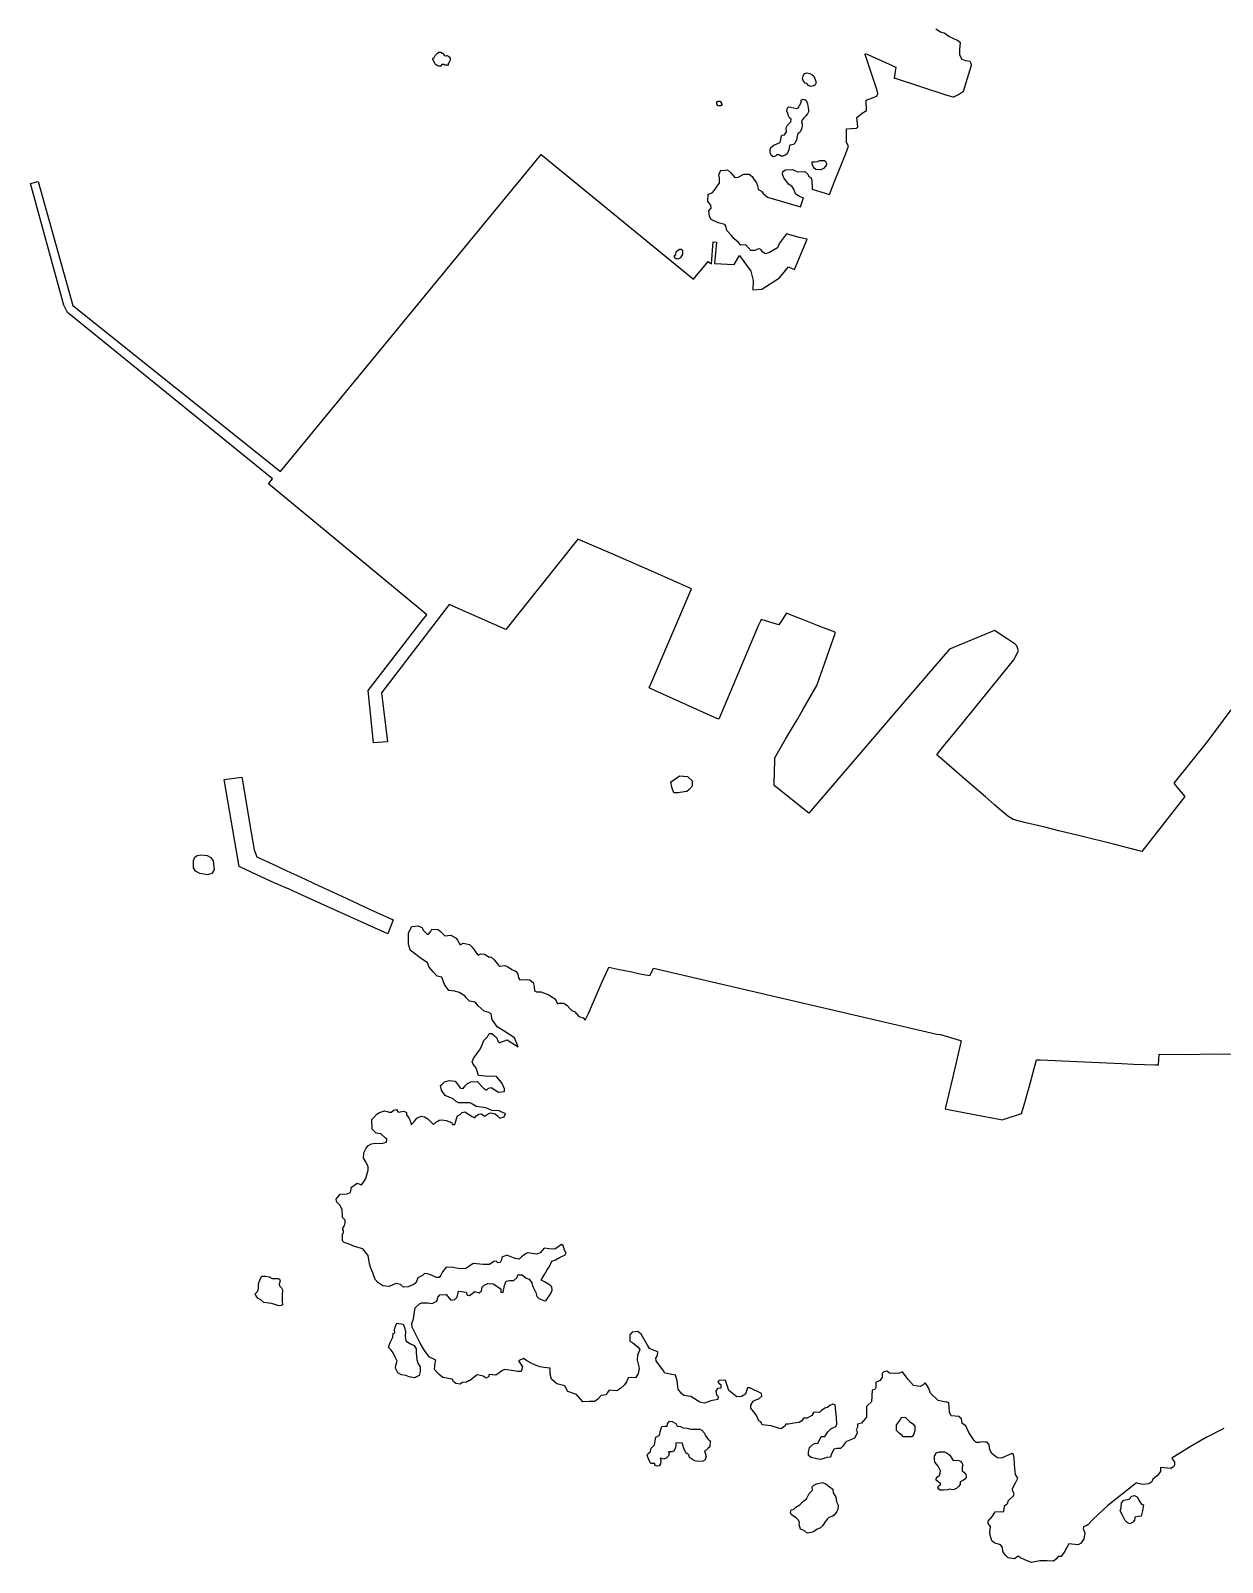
# Model space of a CAD drawing. Header units: inches. Extents: x -62624 to 51363, y -122611 to -15713.
# Drawn here: x -20568 to -19091, y -96774 to -94875 of the extents above; entities that cross this region are included whole.
import ezdxf

# ---------------------------------------------------------------- set-up
doc = ezdxf.new("R2010")
doc.units = ezdxf.units.IN
doc.header["$MEASUREMENT"] = 0

msp = doc.modelspace()

# ---------------------------------------------------------------- linework, layer by layer
for points in [[(-19080, -95717.3), (-19108.6, -95755.5), (-19150.7, -95808.1), (-19146.2, -95813.7), (-19137.2, -95824.6), (-19190.3, -95892.9), (-19225.7, -95883.7), (-19267.4, -95873.5), (-19293.2, -95867), (-19310.6, -95862.7), (-19334.4, -95857), (-19349.9, -95853.2), (-19356.5, -95848.9), (-19367, -95840.1), (-19373.3, -95834.7), (-19384.4, -95825), (-19410.1, -95802.9), (-19435.6, -95780.8), (-19444.6, -95773), (-19442.6, -95770), (-19434.1, -95759.6), (-19414.5, -95735.6), (-19363.2, -95672.7), (-19349.2, -95655.4), (-19343.3, -95644), (-19345.3, -95637.9), (-19347.7, -95635.6), (-19353.6, -95631.7), (-19358.8, -95628.4), (-19373, -95618.8), (-19429, -95642.1), (-19457.3, -95675), (-19603.5, -95845.4), (-19646.2, -95811), (-19646.3, -95807.6), (-19645.3, -95780), (-19645.3, -95776.6), (-19640.4, -95768.1), (-19632.1, -95753.7), (-19621.1, -95734.9), (-19617.9, -95729.6), (-19610.3, -95716.4), (-19593.4, -95687.2), (-19570.7, -95622.7), (-19570.5, -95621.1), (-19577.4, -95618.4), (-19585, -95615.6), (-19592.5, -95612.5), (-19611.1, -95605.4), (-19619.7, -95602.1), (-19631.1, -95597.3), (-19640.6, -95612), (-19656.9, -95606.9), (-19662.4, -95605.1), (-19663, -95606.4), (-19665.9, -95612.9), (-19714.7, -95728.9), (-19717.3, -95728.1), (-19792.4, -95694.1), (-19799.6, -95690.9), (-19801.1, -95690.1), (-19748.6, -95567.2), (-19793.3, -95547.5), (-19846.3, -95524.2), (-19889.6, -95505.7), (-19979.1, -95617.5), (-20049.2, -95586.8), (-20132.9, -95696.1), (-20125.7, -95756.7), (-20143.1, -95758.2), (-20149.5, -95693.2), (-20082.7, -95606.5), (-20076.7, -95599.3), (-20106.1, -95574.9), (-20273.1, -95436.9), (-20268.2, -95431.1), (-20522.2, -95224.7), (-20527, -95215.8), (-20568, -95064.8), (-20558.6, -95062.3), (-20515.5, -95216.3), (-20258.1, -95421.8), (-19935.1, -95029), (-19746.3, -95183.6), (-19728.2, -95161.4), (-19724, -95164.3), (-19721.7, -95137.2), (-19717.7, -95137.6), (-19720.3, -95163.9), (-19695.7, -95165.3), (-19689.2, -95154.3), (-19675.3, -95173.7), (-19672.1, -95185), (-19672.8, -95196.5), (-19661.7, -95195.9), (-19639.8, -95181.7), (-19628.6, -95168.3), (-19621.2, -95171.4), (-19605.5, -95133.7), (-19615.3, -95131.8), (-19630.8, -95127.3), (-19639.6, -95139), (-19642.2, -95144.7), (-19652.2, -95150.3), (-19657.1, -95152), (-19660.2, -95150.1), (-19662.8, -95146.5), (-19665, -95145.9), (-19666.8, -95146.3), (-19669.7, -95148.1), (-19675.1, -95148.1), (-19681.2, -95141.1), (-19687.6, -95141.3), (-19690.6, -95138), (-19696.1, -95133.1), (-19699.2, -95129.3), (-19705, -95123), (-19706.2, -95117.7), (-19707.4, -95115.6), (-19715.7, -95113.6), (-19724.5, -95109.7), (-19726.6, -95105.9), (-19727.1, -95098.6), (-19724.5, -95095.6), (-19724.8, -95091.8), (-19728.4, -95087.1), (-19728.1, -95078.3), (-19723.2, -95076.3), (-19720.1, -95073), (-19717, -95068.4), (-19713.9, -95064.7), (-19714, -95057.6), (-19714.8, -95055.7), (-19714.4, -95052.8), (-19712.3, -95048.4), (-19710.2, -95048.6), (-19704.1, -95048), (-19700.3, -95051.2), (-19694.9, -95057.3), (-19691, -95057), (-19683.7, -95053.5), (-19677.2, -95053.3), (-19673.4, -95056.3), (-19671.1, -95060.4), (-19668.5, -95063.4), (-19666.9, -95067.2), (-19665.9, -95072.2), (-19662, -95074.6), (-19659.7, -95077.2), (-19654.5, -95081.9), (-19613.7, -95093.7), (-19609.9, -95082.8), (-19612.1, -95082.2), (-19615.8, -95080.7), (-19619.7, -95077.7), (-19621.8, -95072.1), (-19624.3, -95068.3), (-19628.3, -95065.7), (-19631.4, -95061.7), (-19634.4, -95058), (-19636, -95053.4), (-19635.6, -95050), (-19632.1, -95047.9), (-19623.5, -95047.7), (-19620.7, -95049), (-19617.7, -95050.3), (-19608.4, -95050), (-19604.5, -95053.4), (-19603.5, -95056.1), (-19600.7, -95057.4), (-19599.5, -95060.7), (-19599, -95071.9), (-19577.6, -95078.5), (-19571.3, -95062.3), (-19557.3, -95027.6), (-19554.3, -95018.6), (-19556.7, -95014), (-19556.4, -94997.2), (-19544.2, -94996.5), (-19542.4, -94994.7), (-19543.7, -94983.1), (-19537.1, -94977.8), (-19531.8, -94974.3), (-19532.1, -94961.7), (-19518.8, -94956.7), (-19517.6, -94953.5), (-19518.5, -94949.5), (-19533.4, -94904.9), (-19533.1, -94903.8), (-19525.8, -94907), (-19495.5, -94920.7), (-19497.4, -94934.4), (-19496.2, -94934.5), (-19432.1, -94955.4), (-19424.8, -94957.6), (-19423.4, -94957.5), (-19417.7, -94954.5), (-19411.4, -94950.4), (-19401.6, -94918.1), (-19402.2, -94916.2), (-19403.4, -94913.8), (-19409.2, -94913.1), (-19413.3, -94911.3), (-19416, -94905.9), (-19416, -94898.3), (-19415.2, -94890.4), (-19419.1, -94887.7), (-19429.6, -94882.9), (-19435.7, -94878.8), (-19440.1, -94877.5), (-19445.9, -94873.7)], [(-20069.5, -94911.2), (-20069.4, -94910.1), (-20067.6, -94908.7), (-20066.6, -94906.4), (-20064.1, -94904), (-20062.1, -94902.2), (-20059.1, -94902.1), (-20058.7, -94903.2), (-20056.6, -94903.5), (-20055.6, -94905.3), (-20053.8, -94906.7), (-20051.2, -94906.2), (-20049.3, -94907.8), (-20047.8, -94909.5), (-20047.8, -94912.1), (-20049, -94914.6), (-20050.3, -94916.2), (-20050.5, -94918.5), (-20051.8, -94918.3), (-20054.7, -94918.2), (-20055.9, -94917.6), (-20058.1, -94917.6), (-20059.5, -94919.4), (-20062.4, -94919.3), (-20064, -94918.7), (-20066.1, -94917.3), (-20067.4, -94914.8), (-20069.5, -94911.2)], [(-19611, -94935.2), (-19610.5, -94931.7), (-19608.9, -94928.9), (-19606.3, -94927.7), (-19602.1, -94928.4), (-19599.1, -94930.3), (-19597, -94931.7), (-19595.6, -94936.2), (-19594.1, -94940.2), (-19595.6, -94942.8), (-19597.3, -94943.7), (-19601.1, -94944.8), (-19603.6, -94943.5), (-19605.6, -94940.9), (-19608, -94940.5), (-19609.9, -94938), (-19611, -94935.2)], [(-19717.4, -94966.7), (-19717.3, -94963.3), (-19716.1, -94963.3), (-19716.1, -94962.7), (-19713.2, -94962.7), (-19713.1, -94963.3), (-19712.4, -94963.4), (-19712.4, -94964.6), (-19711.8, -94964.6), (-19711.9, -94965.9), (-19711.2, -94965.7), (-19711.1, -94968.3), (-19712.4, -94968.3), (-19712.3, -94968.8), (-19716.1, -94968.8), (-19716.1, -94968.3), (-19716.7, -94968.2), (-19716.8, -94967), (-19717.4, -94966.7)], [(-19651.4, -95023.3), (-19650.6, -95020.5), (-19646.8, -95017.2), (-19643.7, -95016.3), (-19639, -95013.9), (-19637.9, -95010.2), (-19637, -95006), (-19636.2, -95004.9), (-19633.5, -95004.5), (-19631.9, -95002.3), (-19631.1, -95001.4), (-19631.2, -94996.1), (-19629.9, -94992.7), (-19625.5, -94988.5), (-19625, -94985.1), (-19627.3, -94983.6), (-19628, -94982), (-19628.9, -94980.2), (-19629.4, -94977.2), (-19630.4, -94976.1), (-19630.3, -94972.3), (-19629.1, -94969.7), (-19625.7, -94970.4), (-19621.8, -94971.3), (-19618.3, -94972.1), (-19616.4, -94971), (-19614.8, -94968.3), (-19612.9, -94964.6), (-19612.7, -94961.5), (-19610.9, -94960.2), (-19608.1, -94960.7), (-19606.7, -94962.2), (-19605, -94966.3), (-19603.7, -94973.6), (-19603.6, -94976.3), (-19605.1, -94978.6), (-19607.3, -94981.5), (-19609.3, -94983.7), (-19612, -94987), (-19612.2, -94989.8), (-19611.4, -94990.2), (-19611.7, -94994), (-19612.1, -94996.1), (-19613.7, -95000.3), (-19614.8, -95001.7), (-19617.1, -95003.2), (-19617.9, -95006.3), (-19618.7, -95010.6), (-19620.2, -95014.6), (-19622.1, -95016.4), (-19626.6, -95017.3), (-19627.3, -95017.9), (-19628.1, -95023), (-19630, -95028.1), (-19632.8, -95029.7), (-19635.4, -95031), (-19637.8, -95031), (-19639.9, -95029.5), (-19643, -95029.5), (-19644.5, -95031), (-19647.6, -95031.7), (-19650, -95029.7), (-19651.1, -95026.9), (-19651.4, -95023.3)], [(-19599.2, -95038), (-19596.2, -95038.2), (-19592.7, -95037.6), (-19589.6, -95036.4), (-19583.9, -95036.4), (-19581.8, -95038.4), (-19581.4, -95041.3), (-19582.6, -95043.3), (-19585.1, -95046.2), (-19588.6, -95048), (-19594.8, -95047.6), (-19596.6, -95046.1), (-19597.6, -95044.7), (-19599.1, -95040.9), (-19599.2, -95038)], [(-19769.7, -95155.9), (-19769.7, -95154.3), (-19768.2, -95153.1), (-19767.6, -95149.6), (-19766.5, -95148.2), (-19763.6, -95146.1), (-19761.7, -95146.2), (-19760, -95147.7), (-19759.7, -95149.1), (-19760, -95152.5), (-19761, -95154.5), (-19762.4, -95156.7), (-19763.7, -95158), (-19765.8, -95158.8), (-19766.4, -95158.1), (-19768.4, -95158.1), (-19769, -95157.1), (-19769.7, -95155.9)], [(-20327.9, -95803.4), (-20306.1, -95800.5), (-20305.6, -95802.7), (-20294.2, -95871.5), (-20291, -95890.7), (-20287.7, -95899.2), (-20267.9, -95908.6), (-20251.4, -95916.1), (-20245.7, -95918.7), (-20238.6, -95922.1), (-20234, -95924.1), (-20211.3, -95934.7), (-20183.1, -95947.5), (-20146.9, -95964.5), (-20118.7, -95977.5), (-20125.3, -95994.7), (-20196, -95962.8), (-20226, -95949.3), (-20247.4, -95939.6), (-20265.1, -95931.9), (-20288.5, -95921.3), (-20294.7, -95918.3), (-20309.6, -95911.2), (-20314.9, -95880.4), (-20327.9, -95803.4)], [(-19774.2, -95806.3), (-19768.6, -95802.6), (-19763.6, -95798.8), (-19758.5, -95799.3), (-19753.8, -95799.7), (-19748.1, -95805.1), (-19748.1, -95811.6), (-19751.8, -95815.7), (-19754.4, -95818.5), (-19765.5, -95820.1), (-19770.5, -95820.1), (-19773, -95813.2), (-19774.2, -95806.3)], [(-20366, -95913.1), (-20366, -95903.7), (-20364.6, -95899.8), (-20361.7, -95897.8), (-20356.9, -95896.8), (-20349.2, -95897.7), (-20344.4, -95900.2), (-20341.6, -95904.3), (-20340.3, -95915.3), (-20343.5, -95920.2), (-20348.7, -95921.7), (-20358.3, -95919.8), (-20363.8, -95917.1), (-20366, -95913.1)], [(-20054.8, -96057.5), (-20058.4, -96048.5), (-20064.2, -96047.2), (-20069.1, -96041.7), (-20074, -96036), (-20076.1, -96030.7), (-20085.1, -96024.5), (-20097.6, -96015), (-20099.5, -96007.5), (-20099.4, -95993.7), (-20095.4, -95985.8), (-20087.9, -95985), (-20083.1, -95987), (-20081.1, -95990.8), (-20076.4, -95995), (-20074.6, -95995.3), (-20072.2, -95992.4), (-20070.5, -95989), (-20062.8, -95989.2), (-20059.9, -95991.8), (-20054.6, -95997.3), (-20047, -95996.5), (-20040.3, -96000.2), (-20038.7, -96002.5), (-20036.6, -96006.3), (-20035.7, -96008.4), (-20032, -96006.5), (-20024, -96008.1), (-20020.8, -96011.4), (-20018, -96014.4), (-20015.8, -96018.4), (-20013.3, -96021.4), (-20010.2, -96019.5), (-20005.5, -96020), (-19999.5, -96023.7), (-19997.4, -96023.3), (-19993.2, -96026.9), (-19989.8, -96031.5), (-19987, -96034.7), (-19980.2, -96034.2), (-19976.8, -96035.3), (-19971.3, -96038.9), (-19966, -96041.6), (-19964, -96044.8), (-19963.2, -96049.3), (-19961.7, -96051.9), (-19951.7, -96051.4), (-19949, -96051.9), (-19946.7, -96053.8), (-19945.1, -96055), (-19943.8, -96060.2), (-19943.5, -96065.6), (-19940.8, -96066.8), (-19935.5, -96066.8), (-19925.8, -96070.5), (-19918.7, -96075), (-19916.4, -96077.9), (-19914.7, -96081.6), (-19912.8, -96080.8), (-19907, -96080.5), (-19902.8, -96083.5), (-19899.7, -96087.3), (-19897, -96089.7), (-19893.4, -96091.3), (-19888.5, -96097.1), (-19882.9, -96098.9), (-19880.4, -96101.7), (-19876.6, -96093.4), (-19867.8, -96073.3), (-19862.3, -96060.9), (-19857.7, -96050.7), (-19852, -96038), (-19851.2, -96036), (-19839.9, -96038.4), (-19822.8, -96041.9), (-19815.9, -96043.4), (-19808.1, -96045), (-19800.4, -96046.6), (-19798.5, -96042.7), (-19795.8, -96037.5), (-19444.6, -96119), (-19440.2, -96119.4), (-19415.3, -96127), (-19414.4, -96127.3), (-19425.1, -96173.7), (-19434.2, -96211.5), (-19432.6, -96211.9), (-19400.5, -96218.2), (-19365.1, -96225), (-19363.7, -96225.3), (-19339.5, -96217.4), (-19336.4, -96206.6), (-19330, -96184.7), (-19321.2, -96150.9), (-19316.3, -96150.8), (-19243.4, -96154.2), (-19215.4, -96155.5), (-19200.9, -96156.1), (-19173.7, -96157.2), (-19169.9, -96157.3), (-19169.1, -96143.9), (-19130.2, -96144.1), (-19106.5, -96143.5), (-19074.8, -96143.7)], [(-19088.8, -96607.9), (-19110.7, -96619.1), (-19131.3, -96631), (-19153.2, -96644.7), (-19151.8, -96647), (-19150, -96649.7), (-19149.8, -96652.6), (-19151.4, -96655.1), (-19154.5, -96657.2), (-19167.2, -96656.3), (-19167.3, -96661.2), (-19171.3, -96666.5), (-19176.9, -96670.6), (-19178.2, -96673.7), (-19181.7, -96676.2), (-19189.2, -96677.2), (-19195, -96676), (-19197.6, -96675.2), (-19198.3, -96676), (-19199, -96676.6), (-19232.5, -96703.4), (-19250.8, -96720.3), (-19257.5, -96727.3), (-19259.5, -96728.5), (-19262.6, -96729.3), (-19263.2, -96732.2), (-19261.3, -96737.1), (-19262.5, -96744.8), (-19266.4, -96750.4), (-19269.6, -96751.8), (-19280.9, -96750.7), (-19286, -96760), (-19290.6, -96766.3), (-19294.3, -96766.5), (-19296.1, -96769.4), (-19300.2, -96772), (-19307.7, -96771.8), (-19317.1, -96771.8), (-19327.1, -96773.7), (-19334.7, -96771), (-19341.6, -96767.5), (-19344, -96766.1), (-19348.4, -96769.3), (-19356, -96767.9), (-19360.1, -96764.2), (-19362.9, -96760.4), (-19363.2, -96754.7), (-19365.6, -96752.1), (-19373.7, -96749.6), (-19376.4, -96747.1), (-19378.5, -96740), (-19378.9, -96736.2), (-19378.1, -96729.2), (-19381, -96725.4), (-19381.1, -96722.6), (-19375.5, -96716.5), (-19372.2, -96711), (-19361.4, -96710.7), (-19360.7, -96703.7), (-19356.7, -96700.2), (-19356.4, -96697.3), (-19353.4, -96694.7), (-19349.5, -96691.2), (-19348.6, -96688.2), (-19351, -96684.8), (-19351, -96682.1), (-19347.1, -96675.3), (-19344.2, -96669.3), (-19347.2, -96664.9), (-19348.4, -96652.5), (-19348.7, -96644.3), (-19349.7, -96639.9), (-19351.8, -96638.6), (-19364.6, -96644.6), (-19369.3, -96644.2), (-19372.1, -96642.6), (-19376.3, -96638.6), (-19379, -96634.2), (-19379.6, -96628.2), (-19382.1, -96624.7), (-19384.7, -96624.7), (-19388.4, -96624.1), (-19391.8, -96625.3), (-19395.7, -96625), (-19398.4, -96622.7), (-19404.8, -96612.8), (-19408.8, -96604.4), (-19413.3, -96601.5), (-19414.1, -96595.9), (-19417.3, -96592.8), (-19426.7, -96592.2), (-19428.9, -96587.7), (-19429.6, -96576), (-19432.3, -96575.3), (-19435.6, -96574.6), (-19443.1, -96573.1), (-19452.4, -96563.8), (-19454.5, -96558.2), (-19457.4, -96553.4), (-19459.1, -96551.2), (-19461.7, -96553.5), (-19465.2, -96555.6), (-19473.5, -96554.6), (-19480.1, -96547.1), (-19487.2, -96537.7), (-19490.7, -96539.3), (-19495.9, -96539.8), (-19503.2, -96539.1), (-19506.7, -96536.7), (-19510.3, -96537.6), (-19512.2, -96539.6), (-19512.5, -96544.7), (-19515.3, -96548.2), (-19518.4, -96549.9), (-19520.4, -96550.4), (-19520.2, -96557.1), (-19521.5, -96559.5), (-19524.8, -96560.1), (-19525.7, -96574.9), (-19530.1, -96578.9), (-19531.7, -96580.5), (-19531.8, -96593.6), (-19537.9, -96601.3), (-19542.9, -96602.6), (-19542.9, -96606), (-19544.8, -96609.4), (-19542.8, -96612.9), (-19546.7, -96619.8), (-19550.4, -96621.5), (-19556.7, -96623.8), (-19558.1, -96625.6), (-19561, -96629.7), (-19564.2, -96632.5), (-19568.4, -96632.5), (-19572.5, -96633.3), (-19575.5, -96640.6), (-19576.6, -96643.2), (-19580.9, -96643.6), (-19588.6, -96646.2), (-19593.2, -96645.3), (-19600.5, -96643.6), (-19603.6, -96641.2), (-19603.7, -96637.3), (-19602.3, -96631.2), (-19597.9, -96627.4), (-19594.8, -96626.1), (-19592.2, -96626.3), (-19587.8, -96617.6), (-19583.5, -96617.7), (-19579.8, -96611.8), (-19576, -96608.1), (-19569.7, -96605.2), (-19568.5, -96602.5), (-19568.9, -96594.7), (-19570.7, -96578.3), (-19573.5, -96577.8), (-19577.2, -96579.3), (-19580.3, -96581.9), (-19583.5, -96582.6), (-19587.8, -96586), (-19590, -96587.9), (-19597.2, -96587.7), (-19599.7, -96591.8), (-19605.4, -96594.9), (-19609.7, -96594.9), (-19612.1, -96598.1), (-19615.1, -96600.4), (-19621.8, -96601.1), (-19628.3, -96602.3), (-19631.6, -96602.4), (-19633.5, -96605.5), (-19637.9, -96608), (-19641.1, -96607.3), (-19650, -96604.4), (-19661, -96603.1), (-19662.9, -96599.5), (-19665.2, -96598.1), (-19668.4, -96590.9), (-19675.1, -96582.6), (-19675, -96578.9), (-19672.4, -96574), (-19669, -96572.2), (-19665.4, -96571), (-19661.5, -96567.9), (-19661.9, -96564.5), (-19676.6, -96557.4), (-19679.5, -96557.4), (-19681.9, -96565.3), (-19686.9, -96568.3), (-19692.5, -96568.6), (-19702.5, -96560.7), (-19704.2, -96555.9), (-19706.7, -96548.3), (-19714.2, -96547.8), (-19716.2, -96550.1), (-19714.6, -96551.9), (-19712.2, -96553.2), (-19712.4, -96558), (-19716.5, -96558.3), (-19718.4, -96561.5), (-19717.6, -96565.9), (-19715.5, -96568.2), (-19716, -96571.7), (-19724.7, -96573.5), (-19732.5, -96576.4), (-19738.4, -96575.3), (-19749.6, -96568.2), (-19758.2, -96567), (-19761.6, -96563.9), (-19765.4, -96558.9), (-19766.4, -96548.6), (-19768.6, -96541.6), (-19781.7, -96539.1), (-19783.6, -96536.3), (-19792.4, -96524.1), (-19793.1, -96520.8), (-19790.7, -96517.3), (-19790.6, -96512.9), (-19797, -96510.1), (-19800.7, -96508.8), (-19803.2, -96504.4), (-19811.2, -96490.8), (-19815.1, -96487.6), (-19822.3, -96488.3), (-19825.1, -96491.9), (-19825.1, -96499.4), (-19821.3, -96501.7), (-19814.8, -96506.9), (-19812.9, -96510), (-19815.7, -96517.1), (-19816, -96523.1), (-19813.6, -96533.2), (-19814.8, -96540.2), (-19818.2, -96544.8), (-19823.1, -96544.4), (-19827.1, -96545), (-19828.8, -96549.2), (-19832, -96553.6), (-19836.8, -96558.1), (-19841.5, -96561.2), (-19850.8, -96560.1), (-19852.7, -96563.2), (-19854.6, -96566.2), (-19860.8, -96566.8), (-19864.6, -96571.2), (-19868.4, -96574.3), (-19875.6, -96574.5), (-19883.5, -96574.9), (-19891.4, -96565.6), (-19902, -96561.8), (-19905.7, -96555), (-19915.5, -96552.5), (-19922.3, -96546.8), (-19923.9, -96540.5), (-19923.9, -96532.9), (-19931.9, -96532.2), (-19936.4, -96531.2), (-19940.2, -96530.1), (-19946, -96527.8), (-19952.8, -96523.8), (-19957.2, -96521.2), (-19963.2, -96524.1), (-19958.3, -96531.4), (-19960.1, -96537.2), (-19964.5, -96537.2), (-19969.1, -96536.2), (-19980.1, -96534.7), (-19983, -96535.7), (-19991.3, -96541.5), (-19999.6, -96540.8), (-20000.2, -96543.6), (-20003.3, -96545.2), (-20007, -96542.9), (-20011.9, -96541.5), (-20014.5, -96541.4), (-20023.8, -96548.9), (-20025.1, -96548.9), (-20027.6, -96550.2), (-20033.2, -96550.8), (-20035.7, -96552.7), (-20040.7, -96552), (-20043.8, -96549.5), (-20045.6, -96546.8), (-20056.9, -96544.7), (-20061.7, -96541), (-20067.5, -96534.8), (-20066.7, -96526.5), (-20065.8, -96523.1), (-20073.8, -96518.8), (-20079.8, -96511), (-20085, -96501.9), (-20092.6, -96487.1), (-20095, -96482.4), (-20095.3, -96477.7), (-20093.5, -96471.9), (-20091.1, -96458.2), (-20086.1, -96453.2), (-20083.6, -96451.9), (-20075.9, -96451.9), (-20070.2, -96452.8), (-20064.5, -96449.8), (-20063.4, -96445.6), (-20062.5, -96444.1), (-20060.6, -96442), (-20052.7, -96441.6), (-20047.2, -96448.6), (-20042, -96448), (-20039.3, -96444.9), (-20037.4, -96437.6), (-20027.9, -96438.8), (-20026.8, -96442.5), (-20024.1, -96442.8), (-20017.5, -96438.1), (-20012, -96439.8), (-20009.2, -96437), (-20008.2, -96432.7), (-20005.9, -96430.3), (-20001.3, -96427.9), (-19994.8, -96428.3), (-19984.9, -96434.6), (-19985.2, -96438.9), (-19982.4, -96438.9), (-19980.7, -96430.5), (-19978.3, -96425.1), (-19974.5, -96424.5), (-19968.9, -96424.4), (-19965, -96420.6), (-19963.9, -96417.4), (-19958.5, -96417.5), (-19953.6, -96421.6), (-19949.9, -96422.8), (-19946.6, -96427.3), (-19946, -96431.1), (-19941.8, -96439.2), (-19940.5, -96444.4), (-19937.8, -96446.8), (-19931.9, -96449), (-19929.3, -96449.4), (-19923.3, -96440.5), (-19921.4, -96436.5), (-19921.7, -96432.4), (-19926.1, -96429), (-19930.9, -96426.2), (-19935, -96424), (-19931, -96416.9), (-19927.7, -96411.2), (-19924.8, -96406.9), (-19921.7, -96400.4), (-19917.4, -96398.7), (-19912.3, -96395.9), (-19905.4, -96392.5), (-19904.1, -96390.2), (-19906.1, -96386.7), (-19907.9, -96381.1), (-19909.7, -96379.7), (-19912.8, -96382), (-19918.3, -96385.4), (-19925.2, -96385), (-19931.5, -96384.2), (-19936.4, -96390.2), (-19940.3, -96391.7), (-19952.2, -96390), (-19953.9, -96390.9), (-19957.2, -96393.4), (-19959.6, -96395), (-19962.3, -96397.8), (-19967.3, -96397.2), (-19977.8, -96393.1), (-19983.7, -96395.5), (-19984.2, -96398.6), (-19986.1, -96402.2), (-19988.9, -96402.6), (-19990.7, -96400.6), (-19993.8, -96400.9), (-19999.2, -96404.6), (-20006.9, -96404.7), (-20019.2, -96403.3), (-20023.6, -96406.3), (-20028.4, -96409.7), (-20035.6, -96410.1), (-20044.6, -96408.4), (-20052.8, -96407.9), (-20057.4, -96413.6), (-20059.4, -96417.9), (-20061.4, -96420.8), (-20065, -96420.8), (-20073.1, -96417.1), (-20076, -96416.3), (-20079.9, -96415.9), (-20082.2, -96418), (-20084.8, -96419.4), (-20087.8, -96421.1), (-20090.1, -96426.7), (-20092.7, -96429.1), (-20097.2, -96430.9), (-20100.1, -96432.1), (-20105.9, -96432.6), (-20109.5, -96429.5), (-20115.1, -96428.2), (-20123.7, -96431.7), (-20131.5, -96431), (-20137.7, -96426.8), (-20140.7, -96423), (-20143.8, -96414.9), (-20146.4, -96408.9), (-20147.9, -96403.6), (-20149.5, -96393.3), (-20151.6, -96390.9), (-20156.2, -96385.1), (-20166.6, -96382.1), (-20173.2, -96379.4), (-20179.2, -96377.4), (-20181.4, -96375.4), (-20181.5, -96366.5), (-20180.3, -96365.1), (-20180.2, -96362.5), (-20181.5, -96360.3), (-20178.7, -96356.4), (-20178.1, -96352.9), (-20178.1, -96349.4), (-20181.3, -96346.2), (-20181.9, -96336.3), (-20184.6, -96330.9), (-20188.2, -96327.4), (-20189.2, -96323.6), (-20184.1, -96317.2), (-20175.6, -96317), (-20171.5, -96315.5), (-20170.4, -96308.8), (-20163, -96303.6), (-20157.7, -96306), (-20155.1, -96302), (-20152.4, -96298), (-20151.1, -96293.5), (-20149.6, -96287.7), (-20149.4, -96283.6), (-20152.3, -96277.3), (-20155.4, -96272.9), (-20155, -96266.1), (-20151.9, -96260.5), (-20150, -96257.4), (-20145.6, -96254.9), (-20140.8, -96254.2), (-20132.5, -96254.7), (-20126.8, -96252.8), (-20126.6, -96249.4), (-20128.3, -96247.4), (-20133.9, -96242.8), (-20139.6, -96241.9), (-20144.6, -96236.8), (-20144.9, -96224.9), (-20142.4, -96222.3), (-20138.8, -96218.1), (-20135.7, -96216.3), (-20129.3, -96214.3), (-20126.2, -96214.9), (-20123.7, -96215.7), (-20121, -96215.8), (-20117.7, -96213.4), (-20114.6, -96212.4), (-20112.2, -96215.6), (-20105.2, -96214.4), (-20102.1, -96216.1), (-20102.1, -96219), (-20099.3, -96222.6), (-20096.8, -96228.6), (-20096.1, -96231.6), (-20093.1, -96228.2), (-20089.3, -96223.1), (-20084, -96220.8), (-20079.9, -96221.5), (-20075.4, -96224), (-20072.5, -96226.9), (-20070.4, -96229.2), (-20068.7, -96230.9), (-20065.6, -96228.2), (-20063.1, -96226.9), (-20061.7, -96225.7), (-20058.2, -96225.2), (-20052.7, -96226), (-20046.1, -96228.5), (-20045.1, -96231.2), (-20042.1, -96231.2), (-20040, -96223.9), (-20038.9, -96220.1), (-20035.6, -96218.5), (-20032.9, -96216.1), (-20029.7, -96215.5), (-20023.9, -96219.1), (-20020.5, -96221.1), (-20017.4, -96222.8), (-20015.6, -96220.1), (-20012.5, -96218.3), (-20008.9, -96218), (-20005.4, -96220.7), (-20003.6, -96220), (-20001.6, -96218.1), (-19997.5, -96216.6), (-19992.1, -96218), (-19989.2, -96220.3), (-19986.4, -96223.2), (-19981, -96221.6), (-19979.2, -96217.3), (-19982.3, -96216.5), (-19987.1, -96214), (-19996.4, -96213.7), (-20003.6, -96210.2), (-20015.7, -96208.7), (-20020.1, -96206), (-20023.3, -96204.4), (-20037.4, -96204.4), (-20040.6, -96202.5), (-20044.3, -96199.2), (-20054, -96195), (-20058.6, -96188.6), (-20059.9, -96182.6), (-20057.9, -96180.9), (-20055.1, -96178.1), (-20049.2, -96176.4), (-20041.6, -96177.3), (-20038.1, -96182.5), (-20035.3, -96186.1), (-20031.8, -96186.5), (-20029.8, -96183.7), (-20026.4, -96180.1), (-20022.4, -96178), (-20014.5, -96177.9), (-20006.6, -96185.9), (-20002.7, -96188.7), (-20000.4, -96185.9), (-19997.2, -96185.3), (-19988, -96191.1), (-19980.4, -96190.1), (-19980.7, -96186.9), (-19983.7, -96179.5), (-19990.4, -96171.7), (-20004.5, -96171.3), (-20012.7, -96170.2), (-20014.6, -96164.8), (-20016, -96160.3), (-20019.2, -96156.3), (-20020.7, -96153.4), (-20019, -96149.1), (-20014.3, -96142.7), (-20011, -96138.6), (-20008.7, -96133.3), (-20006.1, -96127.1), (-20001.8, -96122.6), (-19999.7, -96118.1), (-19996.2, -96118.1), (-19990.5, -96123.1), (-19988.6, -96128.2), (-19987, -96129.8), (-19981.9, -96127.8), (-19977.4, -96126.1), (-19963.8, -96135), (-19964.3, -96132.9), (-19968.2, -96123.6), (-19982.3, -96114.6), (-19989.6, -96110), (-19996, -96100.8), (-19997.1, -96093.7), (-19999.9, -96092.3), (-20005.7, -96090.4), (-20013, -96083.8), (-20017.1, -96079.5), (-20024, -96078.2), (-20028, -96074.1), (-20029.4, -96072.2), (-20036.6, -96067.6), (-20042.1, -96066), (-20049.7, -96065.1), (-20054.8, -96057.5)], [(-20289.8, -96440.7), (-20286.7, -96437.9), (-20285.5, -96434.7), (-20285.5, -96428.7), (-20283.6, -96422.8), (-20281.3, -96419.1), (-20276.7, -96419.1), (-20272.4, -96419.8), (-20268.6, -96421.7), (-20261.1, -96421.7), (-20259.4, -96422.7), (-20258.8, -96424.7), (-20259.7, -96429), (-20259.6, -96431), (-20257.2, -96433.3), (-20255.9, -96435.9), (-20256.1, -96442.2), (-20256.1, -96450.2), (-20255.7, -96454.5), (-20257.5, -96455.4), (-20260.4, -96455.8), (-20265.3, -96454.3), (-20269.4, -96452.8), (-20272.5, -96452.4), (-20278.9, -96451.7), (-20282.8, -96448.3), (-20286.1, -96446.6), (-20288.9, -96443.1), (-20289.8, -96440.7)], [(-20124.4, -96507.5), (-20122.2, -96501.3), (-20119, -96494.8), (-20118.4, -96490.2), (-20116.5, -96489.4), (-20116.8, -96486), (-20116.1, -96482.1), (-20113.9, -96477.2), (-20106, -96478.3), (-20104.4, -96482.5), (-20103.2, -96487.9), (-20103.8, -96493.3), (-20102.9, -96499.1), (-20097.2, -96502.9), (-20092.5, -96504.9), (-20090, -96509.1), (-20090, -96513.7), (-20089.4, -96522.1), (-20087.8, -96526.7), (-20085.3, -96531.3), (-20085.3, -96537.1), (-20086.3, -96542.1), (-20092, -96544.8), (-20098.6, -96543.6), (-20103, -96542.1), (-20108.4, -96541.3), (-20112.8, -96538.9), (-20115.6, -96533.2), (-20115.3, -96529.4), (-20113.7, -96524.4), (-20115.9, -96519.4), (-20118.4, -96514), (-20121.2, -96510.9), (-20124.4, -96507.5)], [(-19803.5, -96641.4), (-19802.8, -96639.1), (-19799.6, -96636.3), (-19798.7, -96632.3), (-19794.6, -96627.9), (-19793.1, -96618.6), (-19788.5, -96616), (-19787.6, -96611.8), (-19785.5, -96605.4), (-19781.6, -96604.8), (-19778.9, -96604.8), (-19778.3, -96602.1), (-19776, -96598.6), (-19772.7, -96599), (-19768.3, -96601.5), (-19766.4, -96604.8), (-19762.2, -96605.4), (-19759.6, -96607.1), (-19754.3, -96607.5), (-19749.7, -96608.6), (-19738.6, -96608.8), (-19735.9, -96610), (-19732.5, -96613.4), (-19731.3, -96616.7), (-19728.4, -96620.4), (-19725.5, -96622.9), (-19726, -96630.6), (-19728.7, -96632.7), (-19730.5, -96634.6), (-19732.5, -96635.6), (-19730.7, -96642.4), (-19731.7, -96646.6), (-19734.8, -96648.3), (-19740.7, -96648.6), (-19744.5, -96647.8), (-19747.7, -96646.3), (-19751.2, -96643.8), (-19752, -96639.9), (-19754, -96639.3), (-19755.7, -96637.8), (-19758.1, -96632.2), (-19760.3, -96625.6), (-19764.4, -96625.8), (-19768.2, -96625.5), (-19768, -96630.1), (-19770.2, -96635.3), (-19772.6, -96636.5), (-19777.2, -96636.5), (-19776.4, -96639.2), (-19777.2, -96641.7), (-19780.2, -96644.4), (-19783.1, -96645.8), (-19787.7, -96644.6), (-19786.7, -96647.3), (-19787.3, -96651.6), (-19789, -96653.9), (-19791.6, -96654.3), (-19794, -96653.3), (-19794.3, -96651), (-19799.3, -96651), (-19800.8, -96648.3), (-19803.5, -96641.4)], [(-19494.6, -96603.4), (-19492.7, -96600.8), (-19491.4, -96599.2), (-19489.7, -96596.2), (-19487.9, -96594.3), (-19483.8, -96593.9), (-19481.9, -96595.9), (-19478.6, -96599), (-19474.2, -96601.9), (-19471.9, -96605), (-19471.7, -96609), (-19472.5, -96612.1), (-19473, -96614.9), (-19474.7, -96617.4), (-19475.7, -96618.1), (-19479, -96618.3), (-19486.2, -96618.1), (-19487.7, -96616.5), (-19491.5, -96613.4), (-19494.6, -96610.1), (-19494.6, -96603.4)], [(-19447.6, -96645.8), (-19447.5, -96641.9), (-19446.4, -96640), (-19445.4, -96638.1), (-19441.4, -96636.6), (-19435.1, -96636.8), (-19432.7, -96638), (-19430.4, -96639.3), (-19428.3, -96640.9), (-19426.6, -96644.3), (-19424.5, -96647.4), (-19422, -96647.1), (-19417.5, -96647.3), (-19415.1, -96648.2), (-19413.7, -96650.3), (-19412.5, -96652.8), (-19413.1, -96655.8), (-19413.2, -96660.1), (-19411, -96661.9), (-19408.6, -96664.7), (-19408.3, -96667.3), (-19408.7, -96669.6), (-19411.4, -96671.7), (-19415.8, -96673.8), (-19415.9, -96677.3), (-19417.6, -96679.8), (-19420, -96681.8), (-19423.1, -96683.5), (-19424.7, -96683.9), (-19428.6, -96682.8), (-19431.5, -96683.8), (-19436.4, -96684.4), (-19440.3, -96684.2), (-19442.3, -96683.1), (-19443.2, -96681.2), (-19442.6, -96679.2), (-19439.7, -96676.7), (-19440.3, -96675.7), (-19442.8, -96673.8), (-19445.5, -96672), (-19445.5, -96669.9), (-19444.1, -96667.9), (-19441.3, -96665.5), (-19440.4, -96663.1), (-19440.1, -96660.1), (-19441.2, -96657.7), (-19443.1, -96654.5), (-19444.5, -96652.2), (-19446.9, -96649.6), (-19447.6, -96645.8)], [(-19626.2, -96711.7), (-19625.3, -96708.7), (-19622.4, -96708), (-19619.5, -96705.4), (-19614.4, -96702.4), (-19610, -96698), (-19606, -96695), (-19602.9, -96688.3), (-19598.9, -96684), (-19599, -96680.1), (-19596.9, -96677.8), (-19593.8, -96676.2), (-19586.9, -96674.9), (-19582.3, -96676.2), (-19578.2, -96679.8), (-19573.4, -96682.8), (-19573.1, -96687.4), (-19569.7, -96692.7), (-19569, -96698.5), (-19566.8, -96702.9), (-19567.2, -96708.2), (-19568.7, -96710.8), (-19571.9, -96715.1), (-19574.1, -96716.5), (-19578.7, -96718), (-19580.7, -96720.1), (-19583.2, -96723.4), (-19586.4, -96728.6), (-19588.8, -96730.9), (-19593.9, -96733.1), (-19596.5, -96735.5), (-19600.5, -96736.6), (-19605.4, -96737.5), (-19609.1, -96734.2), (-19611.6, -96733.4), (-19613.6, -96732.5), (-19615.4, -96726.9), (-19614.8, -96724.1), (-19616.1, -96721.5), (-19618.6, -96718.8), (-19625.3, -96714.2), (-19626.2, -96711.7)], [(-19217.3, -96709.9), (-19216.3, -96706.1), (-19215.7, -96699.7), (-19212.8, -96696.4), (-19206.4, -96695.4), (-19202.9, -96691.7), (-19199.4, -96691), (-19195.9, -96692.9), (-19193.7, -96697.4), (-19191, -96701.6), (-19188.5, -96702.4), (-19189.7, -96709.9), (-19191.2, -96716.3), (-19194.6, -96717), (-19199, -96717.7), (-19199.6, -96721.3), (-19202.2, -96724.1), (-19205.3, -96726), (-19208.6, -96724.1), (-19211.1, -96721.7), (-19213.8, -96717), (-19217.3, -96709.9)]]:
    msp.add_lwpolyline(points)

doc.saveas('drawing.dxf')
